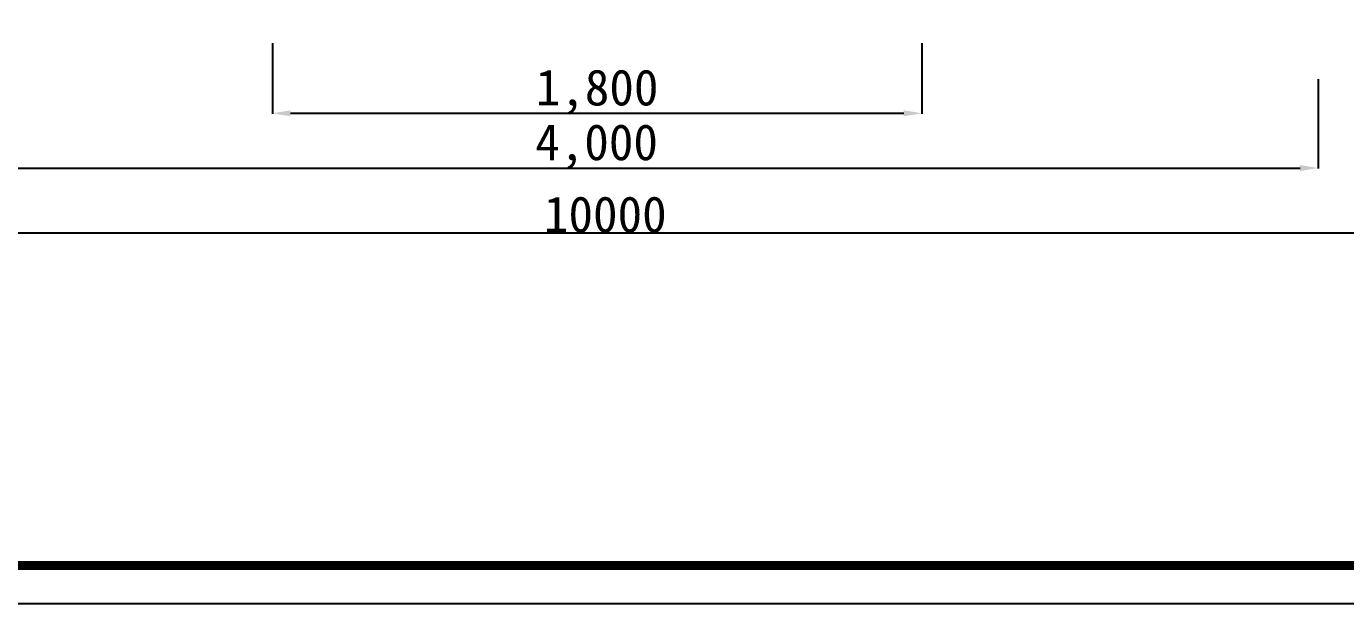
# Model space of a CAD drawing. Extents: x 3172 to 33391, y 13916 to 34175.
# Drawn here: x 7066 to 10723, y 26104 to 27705 of the extents above; entities that cross this region are included whole.
import ezdxf

# ---------------------------------------------------------------- set-up
doc = ezdxf.new("R2010")
doc.units = 0
doc.layers.get('0').update_dxf_attribs({"linetype": 'CONTINUOUS'})
doc.layers.get('DEFPOINTS').update_dxf_attribs({"linetype": 'CONTINUOUS'})
doc.layers.add('3', color=7, linetype='CONTINUOUS')
doc.dimstyles.new('ISO-25', dxfattribs={"dimtxt": 2.5, "dimasz": 2.5, "dimexe": 1.25, "dimexo": 0.625, "dimtad": 1, "dimdec": 4, "dimdsep": 46, "dimlunit": 6, "dimtxsty": 'Standard', "dimcen": 2.5, "dimadec": 0, "dimazin": 0, "dimtfac": 1, "dimtdec": 4, "dimtmove": 0, "dimatfit": 3, "dimfxl": 1, "dimtolj": 1, "dimtzin": 0, "dimarcsym": 0})

# ---------------------------------------------------------------- blocks, each defined once
blk = doc.blocks.new('*D248')
at = {"layer": '3', "color": 0, "linetype": 'Continuous', "lineweight": -2}
for p, q in [((3676.2, 27364.8), (3676.2, 27131.4)), ((13665.5, 27364.8), (13665.5, 27131.4)), ((3726.2, 27132.7), (13615.5, 27132.7))]:
    blk.add_line(p, q, dxfattribs=at)
at = {"layer": '3', "color": 0, "linetype": 'Continuous'}
for points in [[(3726.2, 27141), (3726.2, 27124.3), (3676.2, 27132.7)], [(13615.5, 27141), (13615.5, 27124.3), (13665.5, 27132.7)]]:
    blk.add_solid(points, dxfattribs=at)
at = {"layer": 'DEFPOINTS', "color": 0, "linetype": 'Continuous'}
for p in [(3676.2, 27365.4), (13665.5, 27365.4), (13665.5, 27132.7)]:
    blk.add_point(p, dxfattribs=at)
at = {"layer": '3', "color": 0, "linetype": 'Continuous', "insert": (8670.9, 27183.3), "char_height": 100, "attachment_point": 5}
blk.add_mtext('\\A1;10000', dxfattribs=at)
blk = doc.blocks.new('*D250')
at = {"layer": '3', "color": 0, "linetype": 'Continuous', "lineweight": -2}
for p, q in [((7748.1, 27658.7), (7748.1, 27462.9)), ((9548.1, 27658.7), (9548.1, 27462.9)), ((7798.1, 27464.2), (9498.1, 27464.2))]:
    blk.add_line(p, q, dxfattribs=at)
at = {"layer": '3', "color": 0, "linetype": 'Continuous'}
for points in [[(7798.1, 27472.5), (7798.1, 27455.8), (7748.1, 27464.2)], [(9498.1, 27472.5), (9498.1, 27455.8), (9548.1, 27464.2)]]:
    blk.add_solid(points, dxfattribs=at)
at = {"layer": 'DEFPOINTS', "color": 0, "linetype": 'Continuous'}
for p in [(7748.1, 27659.4), (9548.1, 27659.4), (9548.1, 27464.2)]:
    blk.add_point(p, dxfattribs=at)
at = {"layer": '3', "color": 0, "linetype": 'Continuous', "insert": (8648.1, 27523.1), "char_height": 100, "attachment_point": 5}
blk.add_mtext('\\A1;1,800', dxfattribs=at)
blk = doc.blocks.new('*D251')
at = {"layer": '3', "color": 0, "linetype": 'Continuous', "lineweight": -2}
for p, q in [((6646.7, 27558.6), (6646.7, 27311.1)), ((10646.7, 27558.6), (10646.7, 27311.1)), ((6696.7, 27312.4), (10596.7, 27312.4))]:
    blk.add_line(p, q, dxfattribs=at)
at = {"layer": '3', "color": 0, "linetype": 'Continuous'}
for points in [[(6696.7, 27320.7), (6696.7, 27304), (6646.7, 27312.4)], [(10596.7, 27320.7), (10596.7, 27304), (10646.7, 27312.4)]]:
    blk.add_solid(points, dxfattribs=at)
at = {"layer": 'DEFPOINTS', "color": 0, "linetype": 'Continuous'}
for p in [(6646.7, 27559.2), (10646.7, 27559.2), (10646.7, 27312.4)]:
    blk.add_point(p, dxfattribs=at)
at = {"layer": '3', "color": 0, "linetype": 'Continuous', "insert": (8646.7, 27371.3), "char_height": 100, "attachment_point": 5}
blk.add_mtext('\\A1;4,000', dxfattribs=at)

msp = doc.modelspace()

# ---------------------------------------------------------------- linework, layer by layer
msp.add_lwpolyline([(14578.05391, 26104.02731), (14578.05391, 34174.69246), (3171.87102, 34174.69246), (3171.87102, 26104.02731)], close=True)
at = {"const_width": 25.43159}
msp.add_lwpolyline([(14472.08893, 26209.99228), (14472.08893, 34068.72748), (3304.81905, 34068.72748), (3304.81905, 26209.99228)], close=True, dxfattribs=at)

# ---------------------------------------------------------------- dimensions: what is measured, and where the dimension line sits
at = {"layer": '3', "linetype": 'Continuous'}
for base, p1, p2, picture, middle in [((9548.08778, 27464.15729), (7748.08778, 27659.3536), (9548.08778, 27659.3536), '*D250', (8648.08778, 27523.11563)), ((10646.7138, 27312.36557), (6646.7138, 27559.2353), (10646.7138, 27559.2353), '*D251', (8646.7138, 27371.3239))]:
    dim = msp.add_linear_dim(base=base, p1=p1, p2=p2, dimstyle='ISO-25', override={"dimscale": 1, "dimtxt": 100, "dimasz": 50}, dxfattribs=at)
    dim.commit()
    dim.dimension.update_dxf_attribs({"geometry": picture, "text_midpoint": middle})
dim = msp.add_linear_dim(base=(13665.53162, 27132.67245), p1=(3676.18222, 27365.37533), p2=(13665.53162, 27365.37533), text='10000', dimstyle='ISO-25', override={"dimscale": 1, "dimtxt": 100, "dimasz": 50}, dxfattribs=at)
dim.commit()
dim.dimension.update_dxf_attribs({"geometry": '*D248', "text_midpoint": (8670.85692, 27183.29745)})

doc.saveas('drawing.dxf')
